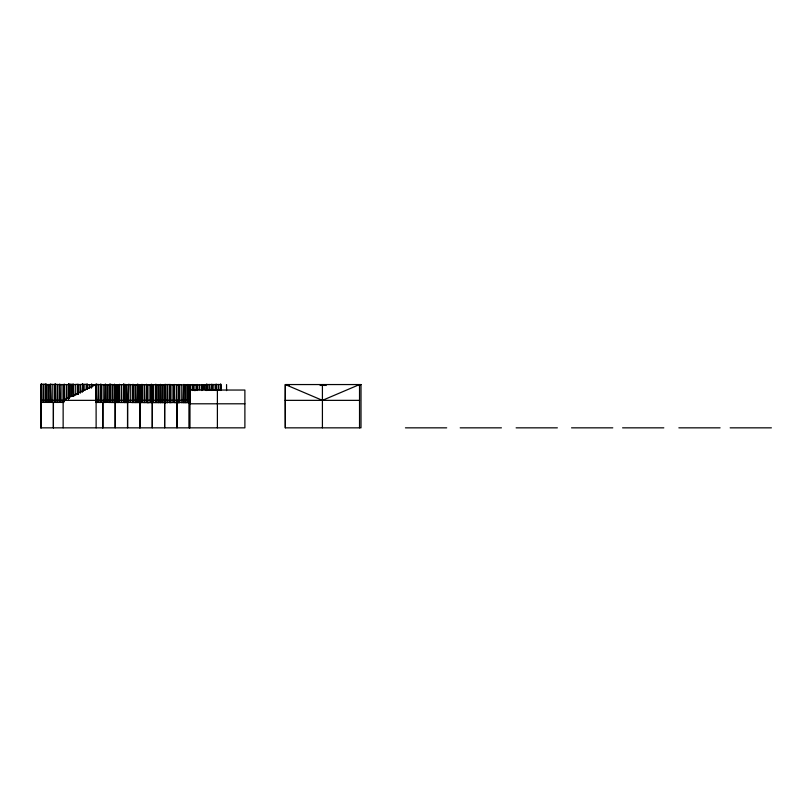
<?xml version="1.0" encoding="UTF-8"?>
<svg xmlns="http://www.w3.org/2000/svg" width="812" height="812" viewBox="0 0 812 812"><rect width="100%" height="100%" fill="white"/><g stroke="black" fill="none" stroke-linecap="round" stroke-linejoin="round"><path stroke-width="1.22" d="M41.047 400.357L41.047 427.843L41.016 384.482L41.686 384.482M71.131 384.523L71.131 396.439L71.131 384.533L68.502 384.33L73.151 384.269M96.628 384.594L95.958 384.583L98.587 384.563L98.587 402.427L100.475 402.498L100.668 384.259L101.216 384.583M115.202 400.357L115.202 427.843L115.233 384.553M133.412 384.746L135.299 384.685L135.299 402.549L133.412 402.6L133.412 384.736L135.299 384.685L135.299 402.549L137.187 402.61L137.258 384.482L141.775 384.736M151.621 402.295L151.621 384.431L151.002 384.695L150.941 402.63L147.165 402.61L147.124 384.736M152.28 400.357L152.28 427.843L152.341 384.553M164.643 400.357L164.633 427.843L164.694 384.786L160.908 384.786M174.61 384.533L176.62 384.786L176.62 402.661L178.508 402.722L178.579 384.594L183.096 384.847L183.096 402.711L179.188 402.397M189.358 400.357L189.348 427.843L189.358 400.357M41.016 384.847L41.016 384.299L46.152 384.177L46.335 402.417L50.111 402.427L50.232 384.249M54.769 384.868L54.769 384.309L59.276 384.563L59.276 402.427L55.51 402.417L55.317 384.188L54.759 402.407M68.502 384.888L68.502 384.33M82.205 384.918L82.205 384.36L78.409 384.604M95.958 384.929L95.958 384.38L100.475 384.634M109.701 384.949L109.701 384.401L114.218 384.655M123.505 385.02L123.505 384.472L123.373 402.539L119.608 402.529L119.537 384.634M137.258 385.04L137.258 384.482M151.002 385.061L151.002 384.512L155.518 384.766M164.826 385.132L164.826 384.573L169.475 384.512M178.579 385.152L178.579 384.594M192.322 385.172L192.322 384.614L196.839 384.868L196.839 389.638M82.205 384.36L87.341 384.249L87.402 389.039M194.951 390.755L194.941 384.807L192.322 384.614M206.644 384.533L207.375 384.533L207.385 390.481M285.225 400.357L285.306 384.553L361.005 384.553L361.005 427.843L285.306 427.843L285.225 400.357L359.533 400.357M41.016 402.346L41.686 402.346M55.51 402.417L55.439 384.502L54.83 384.238M91.38 384.573L92.04 384.573M95.958 402.447L96.029 384.279L96.679 402.488L98.587 402.427L98.587 384.573M100.607 384.309L100.475 402.498M105.184 384.33L105.052 402.508L101.155 402.173M105.124 402.447L105.245 384.269L105.793 384.594M114.34 384.34L114.218 402.519L110.442 402.508L110.412 384.634L109.762 384.32L109.64 402.519L105.245 402.143M109.711 402.468L109.823 384.269L110.381 384.604L109.711 384.594M114.289 402.458L114.401 384.279L114.898 402.194M118.928 402.214L119.415 384.299L119.476 402.214M123.505 384.36L128.022 384.726M123.566 384.391L124.236 384.715L123.566 384.309L123.515 402.529M128.093 384.675L128.022 402.59L124.246 402.569L124.003 384.309M132.671 384.685L132.61 402.6L128.702 402.265M132.671 402.549L133.229 384.37L132.792 402.234M137.258 402.559L137.38 384.36M141.907 384.421L141.775 402.61L137.999 402.59L137.979 384.726L137.258 384.705L137.878 384.411M141.846 402.549L141.968 384.37L142.455 402.285M147.043 402.295L146.546 384.391L146.353 402.62L142.587 402.6L142.557 384.736L146.353 384.746M146.424 402.559L146.546 384.38M151.732 384.756L151.062 384.431L151.062 402.295M156.32 384.766L160.096 384.776L160.096 402.64L156.32 402.62L156.249 384.715L155.701 384.401L155.518 402.63L151.742 402.61L151.682 384.726M160.167 384.726L160.837 384.726L160.908 402.64M164.745 384.736L165.384 384.452L165.546 402.681L169.475 402.376L169.535 384.462L170.124 402.691L174.052 402.387L174.113 384.472L174.681 402.701L176.62 402.661L176.62 384.797L178.508 384.858L176.62 384.797M165.567 402.691L165.567 384.817L164.887 384.502M164.836 402.63L165.496 402.63L165.496 384.766L164.836 384.766M173.92 402.711L174.052 384.523M183.218 402.387L183.715 384.482L183.837 402.661L187.673 402.722L187.704 384.858L183.776 384.533M187.805 402.407L187.866 384.492M201.488 384.827L202.036 384.512L202.086 390.501L202.158 384.827M206.065 384.837L207.375 384.533M206.705 384.208L206.664 390.501L206.766 384.157L207.334 390.47M221.006 390.196L220.509 384.198L220.377 390.501L220.448 384.238M96.131 384.553L63.143 400.357L63.143 427.843M320.101 385.538L322.415 384.553L324.739 385.538M321.572 385.538L323.897 384.553L326.211 385.538M358.681 385.538L361.005 384.553M46.335 384.553L50.111 384.563M50.791 384.249L54.688 384.573L54.688 402.437L50.912 402.427L50.293 384.198L50.182 402.366L50.851 402.366M60.088 384.563L63.864 384.573L63.864 401.25M64.666 384.583L68.441 384.583L68.441 398.875M73.831 384.594L77.729 384.279L77.597 394.135M87.534 384.624L91.309 384.624M92.111 384.624L95.887 384.634M105.052 384.644L101.287 384.634L101.287 402.498L101.114 384.269L100.668 402.133M115.02 384.655L118.796 384.665M119.608 384.665L123.383 384.675M132.61 384.736L128.702 384.411L128.834 402.59M147.165 384.756L150.941 384.766M170.023 384.512L173.92 384.847M188.485 384.858L192.261 384.868L192.261 389.638M197.641 384.878L201.417 384.878M207.385 384.533L211.161 384.533M202.229 384.888L205.994 384.898M211.973 384.533L215.738 384.543M216.55 384.553L218.438 384.492L218.438 390.45L218.438 384.502L220.326 384.553M41.564 384.167L41.727 402.397L45.523 402.417L45.594 384.492M63.864 402.437L60.088 402.427L59.966 384.249M147.165 402.62L149.053 402.569L149.053 384.695M160.715 384.401L160.827 402.59L164.674 402.65M192.332 384.807L192.982 384.807L193.063 389.628M190.434 400.357L41.016 400.357L40.6 427.843L244.889 427.843L244.889 390.044L189.906 390.044L189.906 427.843M189.906 403.797L244.889 403.797M405.442 427.843L446.681 427.843M460.201 427.843L501.43 427.843M516.127 427.843L557.357 427.843M571.546 427.843L612.786 427.843M622.581 427.843L663.81 427.843M678.862 427.843L720.092 427.843M730.161 427.843L771.4 427.843M128.174 402.234L128.641 384.35L128.215 402.224M178.691 384.482L179.249 402.701L178.579 402.661L179.127 384.492M187.866 384.492L188.414 402.671M192.88 384.502L192.383 390.511M196.961 390.511L197.458 384.502L197.519 390.511M68.462 398.885L68.604 384.208L69.121 398.56L69.132 384.269L68.512 384.523M73.1 396.439L73.181 384.218L73.689 396.154M82.875 384.553L82.215 384.553L82.936 384.614L82.327 384.238L82.205 392.389M86.722 389.384L87.341 384.249M91.309 388.207L91.451 384.269L92.111 387.019M132.792 384.37L133.29 402.285M165.384 384.462L164.887 402.366M54.78 384.502L55.378 384.238M123.515 384.665L124.175 384.665M151.012 384.695L151.661 384.705M109.823 402.143L110.381 402.468L110.259 384.269M124.063 402.204L123.627 384.34L124.246 402.579M137.38 402.244L137.817 384.36L137.878 402.275M156.137 402.255L155.589 402.569L155.701 384.391M169.535 402.326L170.084 402.64L170.124 384.827M135.299 384.685L137.187 384.746M109.64 384.655L105.864 384.655L105.864 402.508M95.958 384.594L96.689 384.624L96.699 402.488L96.516 384.249M41.016 384.512L41.747 384.543L41.757 402.407M286.778 384.553L289.102 385.538M221.006 384.238L221.067 390.491M216.428 384.228L216.55 390.511M197.519 384.553L197.641 389.638M188.364 384.543L188.485 402.732L190.373 402.671L190.373 384.807M179.198 384.523L179.32 402.701M174.61 402.387L174.702 384.837M160.837 402.579L160.167 402.579L160.289 384.401M87.463 384.563L87.402 389.06M78.338 384.553L78.348 394.104M73.76 384.533L73.699 396.175M64.544 384.259L64.666 400.062M60.017 402.376L59.469 384.198L59.327 402.417M46.264 402.356L45.594 402.356L45.716 384.177M359.533 427.843L359.533 384.553L322.415 400.357L285.306 384.553L285.306 427.843M322.415 384.553L322.415 427.843M226.568 384.553L226.568 390.633M217.393 390.044L217.393 427.843M216.428 390.186L215.931 384.188L215.809 390.481M215.789 384.533L215.738 390.501M213.85 384.482L213.86 390.44M211.912 384.512L211.973 390.491M211.902 390.47L211.78 384.167L211.232 390.46M211.221 384.502L211.161 390.491M197.022 384.502L197.022 390.46M192.87 384.492L192.941 390.511M189.46 384.553L189.46 427.843M183.837 384.797L183.908 402.711M181.208 384.786L181.208 402.65M172.032 384.776L172.042 402.64M169.414 384.776L169.343 402.701M164.866 384.421L164.836 402.64M156.137 384.391L156.249 402.569M153.63 384.695L153.63 402.559M151.56 384.38L151.682 402.6M130.712 384.675L130.722 402.539M121.485 384.614L121.495 402.478M118.856 384.634L118.796 402.529L115.02 402.519L114.979 384.644M105.682 384.279L105.834 402.508M103.165 384.573L103.175 402.447M96.08 384.249L96.131 427.843M91.929 384.259L91.949 386.654M91.492 384.259L91.472 386.654M86.914 384.249L86.894 389.019M84.834 384.553L84.844 390.511M82.834 384.249L82.865 391.445L82.763 384.238L82.327 391.404M78.125 394.277L78.226 384.228L77.769 393.769M75.709 384.533L75.719 395.261M73.212 384.218L73.192 396.134M68.624 384.208L68.634 398.509M64.544 400.935L64.046 384.218L63.894 401.25M61.976 384.512L61.976 402.376M52.8 384.512L52.81 402.376M50.862 384.533L50.923 402.427M46.152 384.177L46.284 402.407M41.138 384.167L41.047 427.843M43.645 384.482L43.645 402.346L43.635 384.482M48.223 384.492L48.223 402.366L48.223 384.502M53.409 402.853L53.399 427.843L53.409 402.853M57.388 384.502L57.388 402.366L57.398 384.502M66.554 384.523L66.554 398.814L66.554 384.533M80.297 384.543L80.297 392.876L80.297 384.553M89.421 384.563L89.421 388.136L89.421 384.563M102.84 402.853L102.83 427.843L102.84 402.853M107.752 384.594L107.752 402.458L107.752 384.594M112.33 384.583L112.33 402.458L112.33 384.594M116.908 384.604L116.908 402.468L116.908 384.604M126.134 384.655L126.134 402.529L126.144 384.665M127.565 400.357L127.565 427.843L127.575 400.357M139.928 402.853L139.918 427.843L139.928 402.853M139.887 384.675L139.887 402.539L139.887 384.675M144.465 384.685L144.465 402.549L144.475 384.695M158.208 384.705L158.208 402.579L158.208 384.715M162.796 384.715L162.786 402.59L162.796 384.715M167.455 384.766L167.455 402.63L167.455 384.766M176.996 400.357L176.996 427.843L177.006 400.357M185.786 384.797L185.786 402.661L185.796 384.797M199.529 384.817L199.529 389.577L199.529 384.827M204.106 384.827L204.106 389.598L204.116 384.837M209.273 384.472L209.273 390.43L209.273 384.472M179.249 384.786L178.589 384.786L179.31 384.847M206.157 390.491L206.187 384.523L206.126 390.531M201.589 390.47L201.609 384.512L201.549 390.521"/></g></svg>
